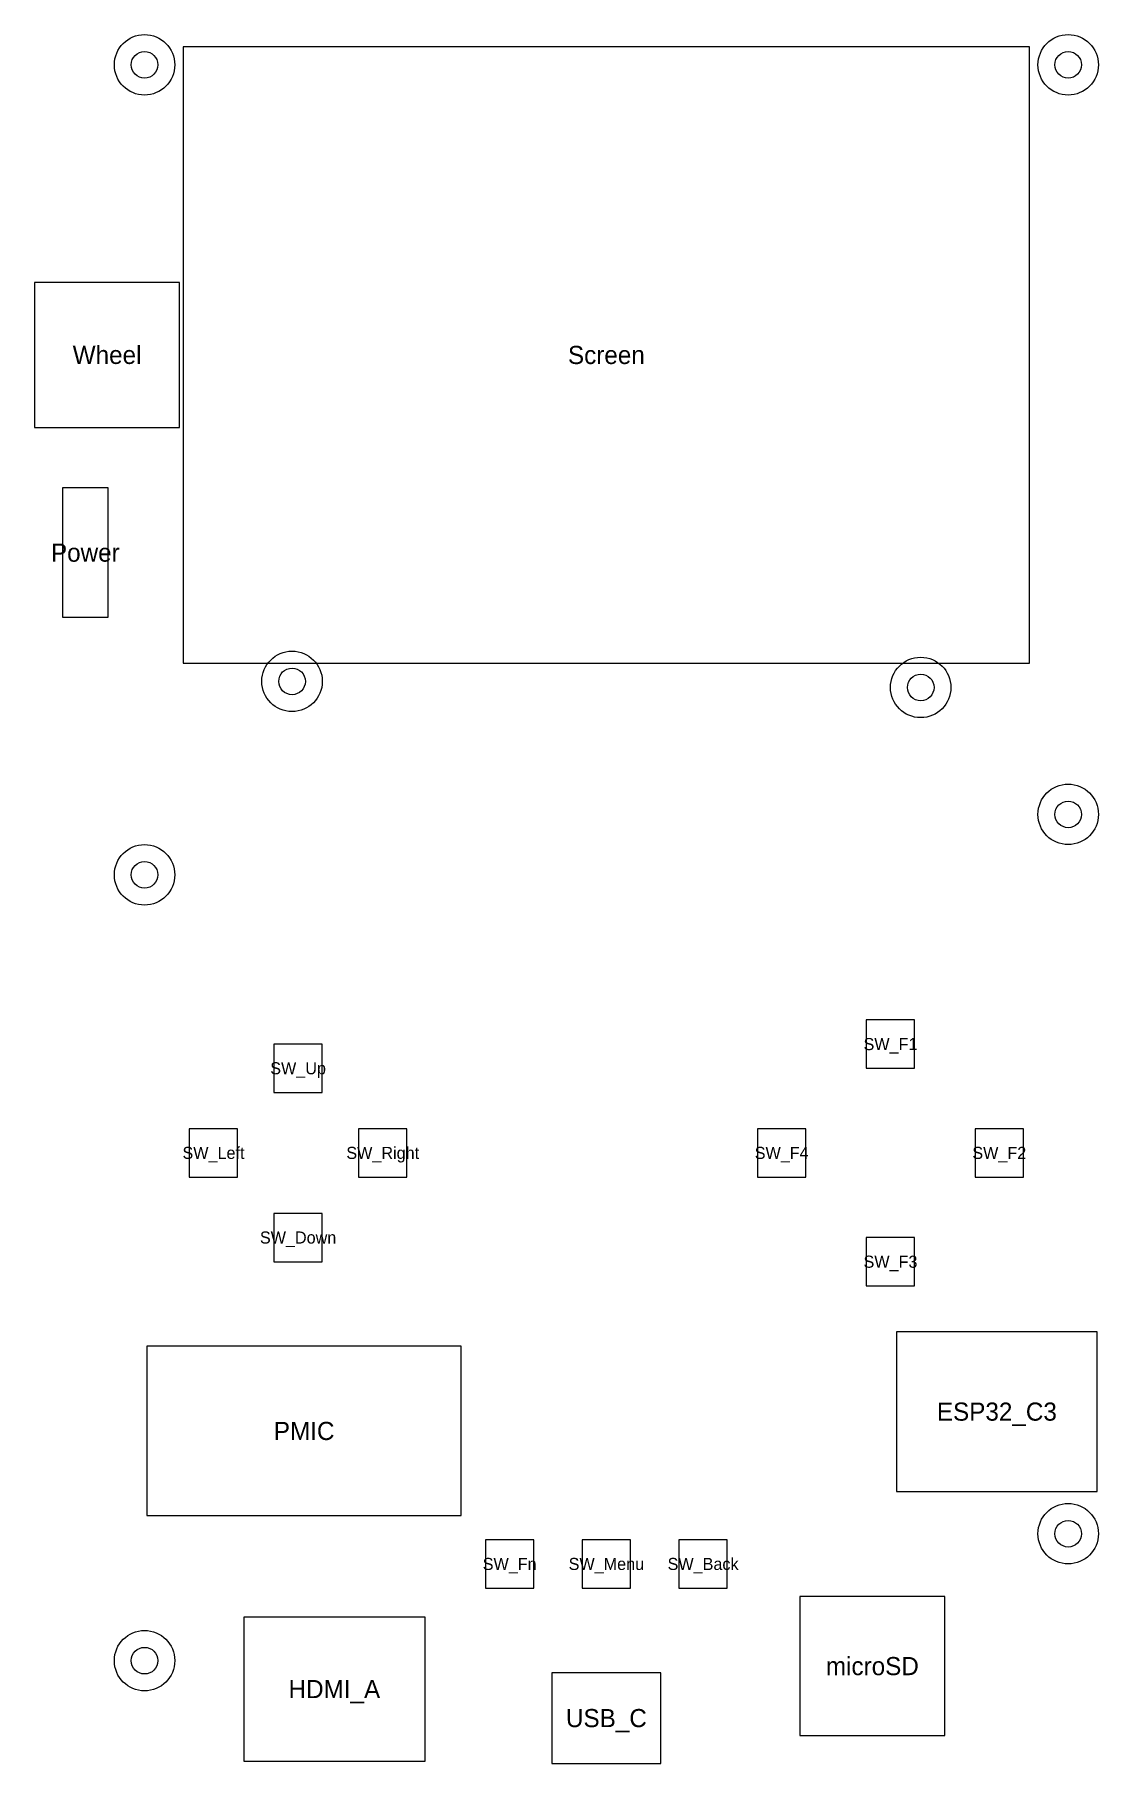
# Model space of a CAD drawing. Header units: millimetres. Extents: x -47 to 41, y 0 to 142.
import ezdxf
from ezdxf.enums import TextEntityAlignment as Align

# ---------------------------------------------------------------- set-up
doc = ezdxf.new("R2010")
doc.units = ezdxf.units.MM

msp = doc.modelspace()

# ---------------------------------------------------------------- linework, layer by layer
for points in [[(-35, 90.5), (35, 90.5), (35, 141.5), (-35, 141.5)], [(-47.298, 110.009), (-35.302, 110.009), (-35.302, 122), (-47.298, 122)], [(-45, 94.3), (-41.2, 94.3), (-41.2, 105), (-45, 105)], [(21.5, 57), (25.5, 57), (25.5, 61), (21.5, 61)], [(-27.5, 55), (-23.5, 55), (-23.5, 59), (-27.5, 59)], [(-34.5, 48), (-30.5, 48), (-30.5, 52), (-34.5, 52)], [(-20.5, 48), (-16.5, 48), (-16.5, 52), (-20.5, 52)], [(12.5, 48), (16.5, 48), (16.5, 52), (12.5, 52)], [(30.5, 48), (34.5, 48), (34.5, 52), (30.5, 52)], [(-27.5, 41), (-23.5, 41), (-23.5, 45), (-27.5, 45)], [(21.5, 39), (25.5, 39), (25.5, 43), (21.5, 43)], [(24, 22), (40.6, 22), (40.6, 35.2), (24, 35.2)], [(-38, 20), (-12, 20), (-12, 34), (-38, 34)], [(-10, 14), (-6, 14), (-6, 18), (-10, 18)], [(-2, 14), (2, 14), (2, 18), (-2, 18)], [(6, 14), (10, 14), (10, 18), (6, 18)], [(16, 1.8), (28, 1.8), (28, 13.3), (16, 13.3)], [(-30, -0.3), (-15, -0.3), (-15, 11.6), (-30, 11.6)], [(-4.5, -0.5), (4.5, -0.5), (4.5, 7), (-4.5, 7)]]:
    msp.add_lwpolyline(points, close=True)
for centre, radius in [((-38.2, 140), 2.5), ((38.2, 140), 2.5), ((-38.2, 140), 1.1), ((38.2, 140), 1.1), ((-26, 89), 2.5), ((-26, 89), 1.1), ((26, 88.5), 2.5), ((26, 88.5), 1.1), ((38.2, 78), 2.5), ((38.2, 78), 1.1), ((-38.2, 73), 2.5), ((-38.2, 73), 1.1), ((38.2, 18.5), 2.5), ((38.2, 18.5), 1.1), ((-38.2, 8), 2.5), ((-38.2, 8), 1.1)]:
    msp.add_circle(centre, radius)

# ---------------------------------------------------------------- texts
for s, height, p in [('Wheel', 1.5, (-41.3, 116.005)), ('Screen', 1.5, (0, 116)), ('Power', 1.5, (-43.1, 99.65)), ('SW_F1', 1, (23.5, 59)), ('SW_Up', 1, (-25.5, 57)), ('SW_Left', 1, (-32.5, 50)), ('SW_Right', 1, (-18.5, 50)), ('SW_F4', 1, (14.5, 50)), ('SW_F2', 1, (32.5, 50)), ('SW_Down', 1, (-25.5, 43)), ('SW_F3', 1, (23.5, 41)), ('ESP32_C3', 1.5, (32.3, 28.6)), ('PMIC', 1.5, (-25, 27)), ('SW_Fn', 1, (-8, 16)), ('SW_Menu', 1, (0, 16)), ('SW_Back', 1, (8, 16)), ('microSD', 1.5, (22, 7.55)), ('HDMI_A', 1.5, (-22.5, 5.65)), ('USB_C', 1.5, (0, 3.25))]:
    msp.add_text(s, height=height).set_placement(p, align=Align.MIDDLE_CENTER)

doc.saveas('drawing.dxf')
